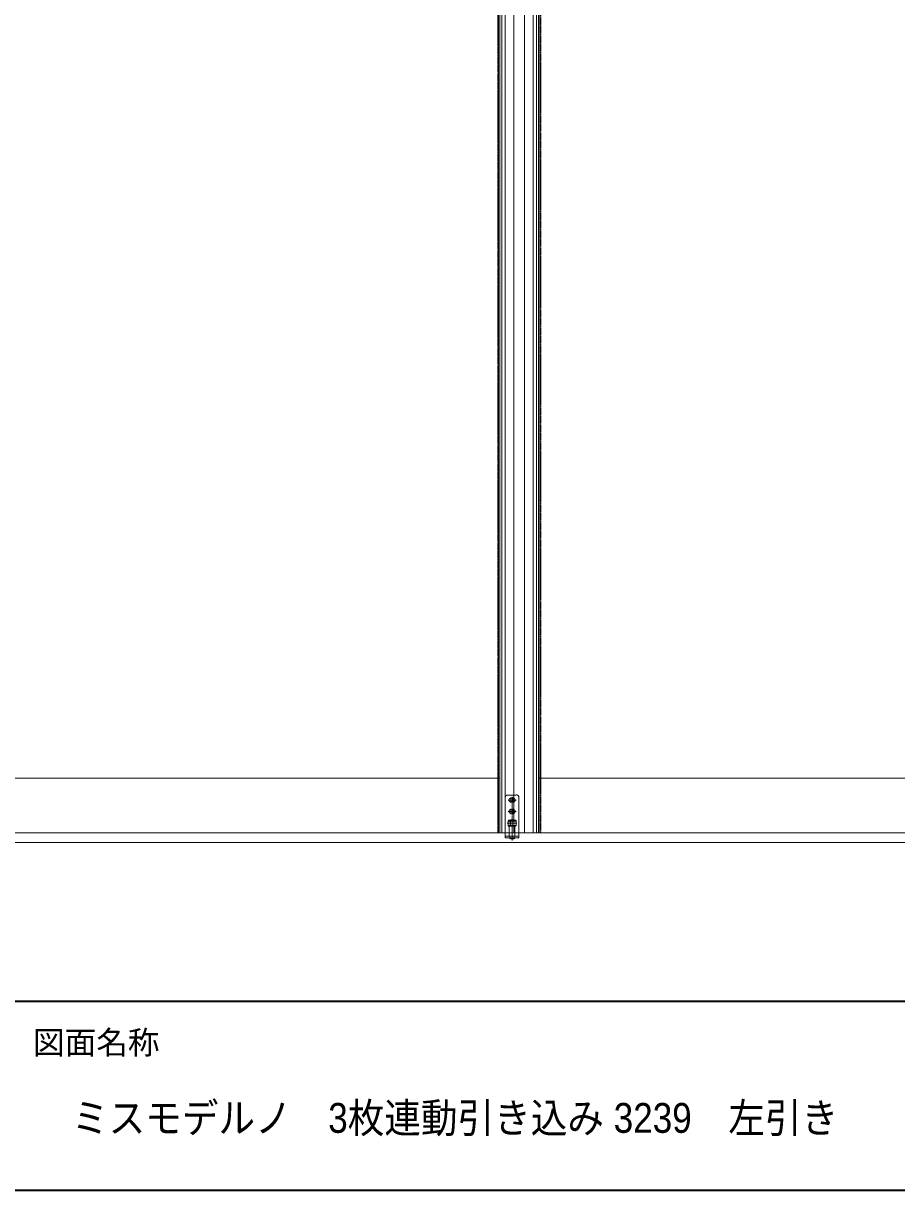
# Model space of a CAD drawing. Units: millimetres, scale not verified. Extents: x -4547 to 4547, y -2305 to 2305.
# Drawn here: x -2938 to -1902, y -2099 to -714 of the extents above; entities that cross this region are included whole.
import ezdxf
from ezdxf.enums import TextEntityAlignment as Align

# ---------------------------------------------------------------- set-up
doc = ezdxf.new("R2010")
doc.units = ezdxf.units.MM
doc.header["$LTSCALE"] = 20
for name, pattern in [('USER1', [10.5, 8, -0.5, 0.5, -0.5, 0.5, -0.5]), ('USER2', [1.11, 0.71, -0.4]), ('USER3', [2.91, 1.76, -0.4, 0.35, -0.4])]:
    doc.linetypes.add(name, pattern=pattern)
doc.layers.add('0-0_1図面枠', color=7, linetype='Continuous', lineweight=20)
doc.layers.add('0-1_3一般', color=7, linetype='Continuous', lineweight=15)
doc.styles.add('ＭＳ Ｐゴシック', font='')
doc.styles.get('ＭＳ Ｐゴシック').set_extended_font_data('MS PGothic')

# ---------------------------------------------------------------- blocks, each defined once
blk = doc.blocks.new('グループ-2')
at = {"layer": '0-0_1図面枠', "lineweight": 35}
blk.add_line((-60000, -37050), (60000, -37050), dxfattribs=at)
blk.add_lwpolyline([(-60000, 41550), (60000, 41550), (60000, -41550), (-60000, -41550)], close=True, dxfattribs=at)
blk = doc.blocks.new('図面枠')
at = {"layer": '0-0_1図面枠'}
blk.add_blockref('グループ-2', (0, 0), dxfattribs=at)
at = {"layer": '0-0_1図面枠', "style": 'ＭＳ Ｐゴシック'}
blk.add_text('図面名称', height=550.3, dxfattribs=at).set_placement((-31725.1, -38474.8), align=Align.BOTTOM_LEFT)
blk = doc.blocks.new('グループ-6')
at = {"layer": '0-1_3一般', "linetype": 'USER1'}
for p, q in [((-36634.5, 12740), (-36584.5, 12740)), ((-36634.5, -33060), (-36634.5, 12740)), ((-19724.5, 12740), (-19674.5, 12740)), ((-19674.5, 12740), (-19674.5, -33060)), ((-36584.5, -33060), (-36634.5, -33060)), ((-19674.5, -33060), (-19724.5, -33060))]:
    blk.add_line(p, q, dxfattribs=at)
at = {"layer": '0-1_3一般'}
for p, q in [((-36584.5, 12740), (-20644.5, 12740)), ((-36584.5, -31760), (-36584.5, 12740)), ((-36584.5, 12740), (-35664.5, 12740)), ((-35996.4, 12740), (-35996.4, -33060)), ((-35794.5, 12740), (-35794.5, -33060)), ((-35712.5, 12740), (-35712.5, -33060)), ((-35634.5, 12740), (-35634.5, 11440)), ((-20674.5, 11440), (-20674.5, 12740)), ((-20644.5, 12740), (-19724.5, 12740)), ((-20596.5, -33060), (-20596.5, 12740)), ((-20514.5, -33060), (-20514.5, 12740)), ((-20312.5, -33060), (-20312.5, 12740)), ((-19724.5, 12740), (-19724.5, -31780)), ((-35634.5, 11440), (-35634.5, -9910)), ((-20674.5, 11440), (-35634.5, 11440)), ((-20674.5, -9910), (-20674.5, 11440)), ((-35634.5, -9910), (-35634.5, -31760)), ((-35634.5, -9910), (-20674.5, -9910)), ((-20674.5, -31760), (-20674.5, -9910)), ((-35634.5, -10410), (-20674.5, -10410)), ((-36584.5, -33060), (-36584.5, -31760)), ((-35634.5, -31760), (-20674.5, -31760)), ((-35634.5, -31760), (-35634.5, -33060)), ((-20674.5, -33060), (-20674.5, -31760)), ((-19724.5, -31780), (-19724.5, -33060)), ((-36504.5, -33060), (-36584.5, -33060)), ((-20674.5, -33060), (-36584.5, -33060)), ((-36140.5, -33060), (-36504.5, -33060)), ((-35664.5, -33060), (-36140.5, -33060)), ((-35634.5, -33060), (-35664.5, -33060)), ((-20644.5, -33060), (-20674.5, -33060)), ((-20168.5, -33060), (-20644.5, -33060)), ((-19804.5, -33060), (-20168.5, -33060)), ((-19724.5, -33060), (-19804.5, -33060))]:
    blk.add_line(p, q, dxfattribs=at)
at = {"layer": '0-1_3一般', "linetype": 'USER2'}
for p, q in [((-35664.5, 12740), (-35664.5, 11440)), ((-20644.5, 11440), (-20644.5, 12740)), ((-35664.5, 11440), (-35634.5, 11440)), ((-20674.5, 11440), (-20644.5, 11440)), ((-35664.5, -31760), (-35634.5, -31760)), ((-35664.5, -33060), (-35664.5, -31760)), ((-20674.5, -31760), (-20644.5, -31760)), ((-20644.5, -31760), (-20644.5, -33060))]:
    blk.add_line(p, q, dxfattribs=at)
blk = doc.blocks.new('グループ-7')
at = {"layer": '0-1_3一般'}
for p, q in [((-20644.5, 12740), (-19724.5, 12740)), ((-20056.4, 12740), (-20056.4, -33060)), ((-19854.5, 12740), (-19854.5, -33060)), ((-19772.5, 12740), (-19772.5, -33060)), ((-19694.5, 12740), (-19694.5, 11440)), ((-4734.5, 11440), (-4734.5, 12740)), ((-4704.5, 12740), (-3784.5, 12740)), ((-4656.5, -33060), (-4656.5, 12740)), ((-4574.5, -33060), (-4574.5, 12740)), ((-4372.5, -33060), (-4372.5, 12740)), ((-3784.5, 12740), (-3784.5, -31780)), ((-4734.5, 11440), (-19694.5, 11440)), ((-19694.5, 11440), (-19694.5, -9910)), ((-4734.5, -9910), (-4734.5, 11440)), ((-19694.5, -9910), (-19694.5, -31760)), ((-19694.5, -9910), (-4734.5, -9910)), ((-4734.5, -31760), (-4734.5, -9910)), ((-19694.5, -10410), (-4734.5, -10410)), ((-20644.5, -33060), (-20644.5, -31780)), ((-19694.5, -31760), (-19694.5, -33060)), ((-19694.5, -31760), (-4734.5, -31760)), ((-4734.5, -33060), (-4734.5, -31760)), ((-3784.5, -31780), (-3784.5, -33060)), ((-4734.5, -33060), (-20644.5, -33060)), ((-20564.5, -33060), (-20644.5, -33060)), ((-20200.5, -33060), (-20564.5, -33060)), ((-19724.5, -33060), (-20200.5, -33060)), ((-19694.5, -33060), (-19724.5, -33060)), ((-4704.5, -33060), (-4734.5, -33060)), ((-4228.5, -33060), (-4704.5, -33060)), ((-3864.5, -33060), (-4228.5, -33060)), ((-3784.5, -33060), (-3864.5, -33060))]:
    blk.add_line(p, q, dxfattribs=at)
at = {"layer": '0-1_3一般', "linetype": 'USER2'}
for p, q in [((-19724.5, 12740), (-19724.5, 11440)), ((-4704.5, 11440), (-4704.5, 12740)), ((-19724.5, 11440), (-19694.5, 11440)), ((-4734.5, 11440), (-4704.5, 11440)), ((-19724.5, -33060), (-19724.5, -31760)), ((-19724.5, -31760), (-19694.5, -31760)), ((-4734.5, -31760), (-4704.5, -31760)), ((-4704.5, -31760), (-4704.5, -33060))]:
    blk.add_line(p, q, dxfattribs=at)
at = {"layer": '0-1_3一般', "linetype": 'USER1'}
for points in [[(-20644.5, -33060), (-20694.5, -33060), (-20694.5, 12740), (-20644.5, 12740)], [(-3784.5, 12740), (-3734.5, 12740), (-3734.5, -33060), (-3784.5, -33060)]]:
    blk.add_lwpolyline(points, dxfattribs=at)
at = {"layer": '0-1_3一般'}
blk.add_lwpolyline([(-20644.5, -31780), (-20644.5, 12740), (-4704.5, 12740)], dxfattribs=at)
blk = doc.blocks.new('グループ-23')
at = {"layer": '0-1_3一般', "linetype": 'USER2'}
for p, q in [((-20514.5, -33060), (-20514.5, -32220)), ((-20454.5, -32160), (-20254.5, -32160)), ((-20448.5, -32280), (-20260.5, -32280)), ((-20384.5, -32344), (-20384.5, -32216)), ((-20324.5, -32236), (-20384.5, -32236)), ((-20324.5, -32324), (-20384.5, -32324)), ((-20324.5, -32216), (-20324.5, -32344)), ((-20194.5, -32200), (-20194.5, -33060)), ((-20260.5, -32550), (-20448.5, -32550)), ((-20384.5, -32614), (-20384.5, -32486)), ((-20324.5, -32506), (-20384.5, -32506)), ((-20324.5, -32594), (-20384.5, -32594)), ((-20324.5, -32486), (-20324.5, -32614)), ((-20239.5, -32830), (-20469.5, -32830)), ((-20449.5, -32890), (-20449.5, -32770)), ((-20449.5, -32890), (-20259.5, -32890)), ((-20449.5, -32890), (-20439.5, -32900)), ((-20439.5, -32760), (-20434.5, -32760)), ((-20396.5, -32780), (-20434.5, -32780)), ((-20424.5, -32880), (-20424.5, -32900)), ((-20424.5, -32880), (-20394.5, -32880)), ((-20424.5, -32900), (-20424.5, -33140)), ((-20374.5, -32750), (-20399.5, -32750)), ((-20397, -32760), (-20399.5, -32750)), ((-20394.5, -32770), (-20397, -32760)), ((-20396.5, -32780), (-20396.5, -32880)), ((-20312.5, -32780), (-20396.5, -32780)), ((-20394.5, -32880), (-20394.5, -32770)), ((-20394.5, -32880), (-20314.5, -32880)), ((-20354.5, -32761.5), (-20374.5, -32750)), ((-20354.5, -32720), (-20354.5, -32761.5)), ((-20354.5, -32730), (-20354.5, -32740)), ((-20354.5, -32740), (-20354.5, -32920)), ((-20354.5, -32740), (-20354.5, -32920)), ((-20334.5, -32750), (-20354.5, -32761.5)), ((-20354.5, -32761.5), (-20354.5, -33240)), ((-20354.5, -32920), (-20354.5, -33030)), ((-20314.5, -32880), (-20284.5, -32880)), ((-20312, -32760), (-20309.5, -32750)), ((-20284.5, -32880), (-20284.5, -32900)), ((-20284.5, -32900), (-20284.5, -33140)), ((-20269.5, -32900), (-20274.5, -32900)), ((-20259.5, -32770), (-20269.5, -32760)), ((-20259.5, -32890), (-20269.5, -32900)), ((-20259.5, -32770), (-20259.5, -32890)), ((-20284.5, -33140), (-20424.5, -33140)), ((-20404.5, -33180), (-20409.5, -33200)), ((-20409.5, -33200), (-20299.5, -33200)), ((-20405.5, -33140), (-20405.5, -33180)), ((-20404.5, -33140), (-20404.5, -33180)), ((-20354.5, -33182.6), (-20384.5, -33200)), ((-20324.5, -33200), (-20354.5, -33182.6)), ((-20304.5, -33180), (-20304.5, -33140)), ((-20299.5, -33200), (-20304.5, -33180)), ((-20303.5, -33140), (-20303.5, -33180))]:
    blk.add_line(p, q, dxfattribs=at)
at = {"layer": '0-1_3一般', "linetype": 'USER3'}
blk.add_line((-20354.5, -32200), (-20354.5, -33140), dxfattribs=at)
at = {"layer": '0-1_3一般'}
for p, q in [((-20514.5, -33140), (-20514.5, -33060)), ((-20514.5, -33180), (-20514.5, -33140)), ((-20405.5, -33140), (-20514.5, -33140)), ((-20405.5, -33180), (-20514.5, -33180)), ((-20303.5, -33140), (-20405.5, -33140)), ((-20303.5, -33180), (-20405.5, -33180)), ((-20194.5, -33140), (-20303.5, -33140)), ((-20194.5, -33180), (-20303.5, -33180)), ((-20194.5, -33060), (-20194.5, -33140)), ((-20194.5, -33140), (-20194.5, -33180))]:
    blk.add_line(p, q, dxfattribs=at)
at = {"layer": '0-1_3一般', "linetype": 'USER2'}
for points in [[(-20259.5, -32770), (-20449.5, -32770), (-20439.5, -32760)], [(-20434.5, -32880), (-20434.5, -32900), (-20439.5, -32900)], [(-20434.5, -32780), (-20434.5, -32760), (-20274.5, -32760)], [(-20274.5, -32880), (-20312.5, -32880), (-20396.5, -32880), (-20434.5, -32880)], [(-20274.5, -32880), (-20274.5, -32900), (-20434.5, -32900)], [(-20309.5, -32750), (-20334.5, -32750), (-20374.5, -32750)], [(-20314.5, -32880), (-20314.5, -32770), (-20312, -32760)], [(-20274.5, -32780), (-20312.5, -32780), (-20312.5, -32880)], [(-20274.5, -32780), (-20274.5, -32760), (-20269.5, -32760)]]:
    blk.add_lwpolyline(points, dxfattribs=at)
for centre, radius, start, end in [((-20454.5, -32220), 60, 90, 180), ((-20384.5, -32280), 44, 90, 270), ((-20324.5, -32280), 44, 270, 90), ((-20244.5, -32210), 51, 11.30993, 101.30993), ((-20384.5, -32550), 44, 90, 270), ((-20324.5, -32550), 44, 270, 90)]:
    blk.add_arc(centre, radius, start, end, dxfattribs=at)
blk = doc.blocks.new('グループ-35')
at = {"layer": '0-1_3一般'}
blk.add_line((-53391.6, -33290), (12905.5, -33290), dxfattribs=at)
blk = doc.blocks.new('グループ-40')
at = {"layer": '0-1_3一般'}
for name in ['グループ-35', 'グループ-23', 'グループ-6', 'グループ-7']:
    blk.add_blockref(name, (0, 0), dxfattribs=at)

msp = doc.modelspace()

# ---------------------------------------------------------------- block references
at = {"layer": '0-0_1図面枠', "xscale": 0.05, "yscale": 0.05}
msp.add_blockref('図面枠', (-1340.62, -21.39), dxfattribs=at)
at = {"layer": '0-1_3一般', "xscale": 0.05, "yscale": 0.05}
msp.add_blockref('グループ-40', (-1340.62, -21.39), dxfattribs=at)

# ---------------------------------------------------------------- texts
at = {"layer": '0-0_1図面枠', "style": 'ＭＳ Ｐゴシック', "width": 0.9}
msp.add_text('ミスモデルノ\u30003枚連動引き込み 3239\u3000左引き', height=35.38, dxfattribs=at).set_placement((-2880.54, -2040.88), align=Align.BOTTOM_LEFT)

doc.saveas('drawing.dxf')
